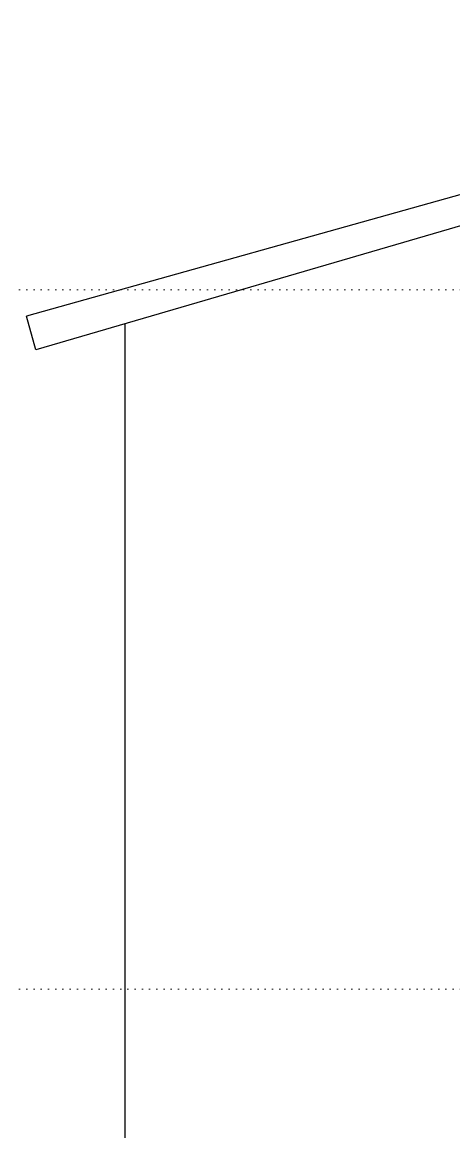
# Model space of a CAD drawing. Extents: x 775040 to 808375, y 4159409 to 4163651.
# Drawn here: x 798615.3 to 798800.5, y 4160500 to 4160976 of the extents above; entities that cross this region are included whole.
import ezdxf

# ---------------------------------------------------------------- set-up
doc = ezdxf.new("R2010")
doc.units = 0
doc.header["$MEASUREMENT"] = 0
doc.linetypes.add('ACAD_ISO07W100', pattern=[3, 0, -3])
doc.layers.add('Z_g8', color=192, linetype='Continuous', lineweight=30)
doc.layers.add('Z_izdot', color=42, linetype='ACAD_ISO07W100', lineweight=9)

msp = doc.modelspace()

# ---------------------------------------------------------------- linework, layer by layer
at = {"layer": 'Z_g8'}
for p, q in [((799067.58, 4160975.98), (798617.08, 4160849.82)), ((799066.12, 4160965.38), (798621.12, 4160835.38)), ((798621.12, 4160835.38), (798617.08, 4160849.82)), ((798659.44, 4160211.14), (798659.44, 4160846.58))]:
    msp.add_line(p, q, dxfattribs=at)
at = {"layer": 'Z_izdot'}
for p, q in [((801432.07, 4160861.14), (794784.59, 4160861.14)), ((801432.07, 4160561.14), (794784.59, 4160561.14))]:
    msp.add_line(p, q, dxfattribs=at)

doc.saveas('drawing.dxf')
